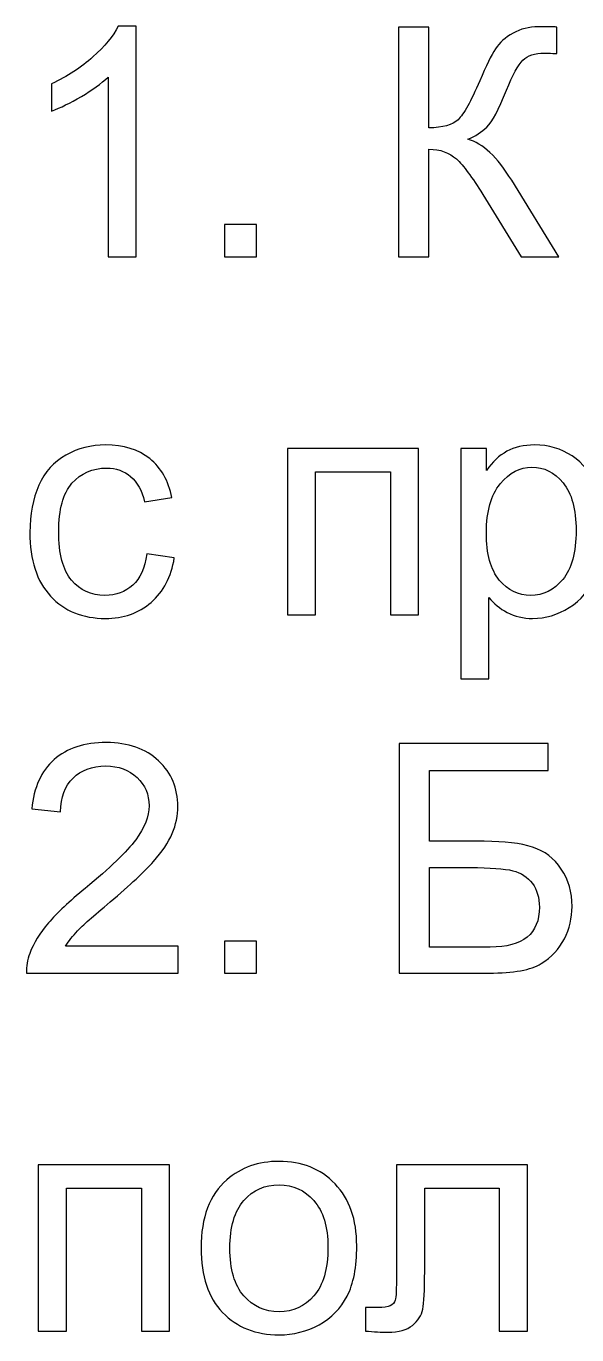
# Model space of a CAD drawing. Header units: centimetres. Extents: x 259 to 610, y 357 to 1252.
# Drawn here: x 290.13 to 296.19, y 1033.21 to 1047.61 of the extents above; entities that cross this region are included whole.
import ezdxf

# ---------------------------------------------------------------- set-up
doc = ezdxf.new("R2010")
doc.units = ezdxf.units.CM
doc.header["$MEASUREMENT"] = 0
doc.layers.add('layer 1', color=7, linetype='Continuous')

msp = doc.modelspace()

# ---------------------------------------------------------------- linework, layer by layer
at = {"layer": 'layer 1', "color": 250}
for points, knots in [([(291.34162, 1045.07559), (291.34162, 1045.07559), (291.03118, 1045.07559), (291.03118, 1045.07559), (291.03118, 1045.07559), (291.03118, 1045.07559), (291.03118, 1047.05232), (291.03118, 1047.05232), (291.03118, 1047.05232), (290.95651, 1046.98059), (290.85832, 1046.90944), (290.7372, 1046.8383), (290.7372, 1046.8383), (290.61608, 1046.76716), (290.50671, 1046.71365), (290.41029, 1046.67837), (290.41029, 1046.67837), (290.41029, 1046.67837), (290.41029, 1046.97823), (290.41029, 1046.97823), (290.41029, 1046.97823), (290.58374, 1047.05937), (290.73543, 1047.15815), (290.86537, 1047.27457), (290.86537, 1047.27457), (290.99531, 1047.3904), (291.08762, 1047.5027), (291.14171, 1047.61206), (291.14171, 1047.61206), (291.14171, 1047.61206), (291.34162, 1047.61206), (291.34162, 1047.61206), (291.34162, 1047.61206), (291.34162, 1047.61206), (291.34162, 1045.07559), (291.34162, 1045.07559)], [0, 0, 0, 0, 0.1, 0.1, 0.1, 0.1, 0.2, 0.2, 0.2, 0.2, 0.3, 0.3, 0.3, 0.3, 0.4, 0.4, 0.4, 0.4, 0.5, 0.5, 0.5, 0.5, 0.6, 0.6, 0.6, 0.6, 0.7, 0.7, 0.7, 0.7, 0.8, 0.8, 0.8, 0.8, 1, 1, 1, 1]), ([(294.23027, 1047.60147), (294.23027, 1047.60147), (294.56541, 1047.60147), (294.56541, 1047.60147), (294.56541, 1047.60147), (294.56541, 1047.60147), (294.56541, 1046.49375), (294.56541, 1046.49375), (294.56541, 1046.49375), (294.71769, 1046.49375), (294.82529, 1046.52374), (294.88703, 1046.58312), (294.88703, 1046.58312), (294.94935, 1046.64251), (295.02814, 1046.78479), (295.12456, 1047.01057), (295.12456, 1047.01057), (295.19453, 1047.17696), (295.25215, 1047.29397), (295.29801, 1047.36217), (295.29801, 1047.36217), (295.34329, 1047.43096), (295.40796, 1047.48858), (295.49204, 1047.53503), (295.49204, 1047.53503), (295.57553, 1047.58148), (295.66843, 1047.605), (295.76956, 1047.605), (295.76956, 1047.605), (295.89832, 1047.605), (295.96594, 1047.60383), (295.97299, 1047.60147), (295.97299, 1047.60147), (295.97299, 1047.60147), (295.97299, 1047.3122), (295.97299, 1047.3122), (295.97299, 1047.3122), (295.96123, 1047.3122), (295.93889, 1047.31278), (295.90596, 1047.31396), (295.90596, 1047.31396), (295.86892, 1047.31514), (295.84658, 1047.31572), (295.83835, 1047.31572), (295.83835, 1047.31572), (295.73193, 1047.31572), (295.65255, 1047.28985), (295.60081, 1047.23811), (295.60081, 1047.23811), (295.5479, 1047.18637), (295.48792, 1047.07584), (295.41972, 1046.90709), (295.41972, 1046.90709), (295.33505, 1046.69307), (295.26332, 1046.55784), (295.20453, 1046.50198), (295.20453, 1046.50198), (295.14632, 1046.44672), (295.07576, 1046.40203), (294.99462, 1046.36852), (294.99462, 1046.36852), (295.15749, 1046.32383), (295.31859, 1046.17273), (295.47734, 1045.91638), (295.47734, 1045.91638), (295.47734, 1045.91638), (295.99769, 1045.07559), (295.99769, 1045.07559), (295.99769, 1045.07559), (295.99769, 1045.07559), (295.58259, 1045.07559), (295.58259, 1045.07559), (295.58259, 1045.07559), (295.58259, 1045.07559), (295.15867, 1045.75998), (295.15867, 1045.75998), (295.15867, 1045.75998), (295.04284, 1045.94989), (294.94582, 1046.08042), (294.86821, 1046.15097), (294.86821, 1046.15097), (294.79001, 1046.22212), (294.68947, 1046.25739), (294.56541, 1046.25739), (294.56541, 1046.25739), (294.56541, 1046.25739), (294.56541, 1045.07559), (294.56541, 1045.07559), (294.56541, 1045.07559), (294.56541, 1045.07559), (294.23027, 1045.07559), (294.23027, 1045.07559), (294.23027, 1045.07559), (294.23027, 1045.07559), (294.23027, 1047.60147), (294.23027, 1047.60147)], [0, 0, 0, 0, 0.04, 0.04, 0.04, 0.04, 0.08, 0.08, 0.08, 0.08, 0.12, 0.12, 0.12, 0.12, 0.16, 0.16, 0.16, 0.16, 0.2, 0.2, 0.2, 0.2, 0.24, 0.24, 0.24, 0.24, 0.28, 0.28, 0.28, 0.28, 0.32, 0.32, 0.32, 0.32, 0.36, 0.36, 0.36, 0.36, 0.4, 0.4, 0.4, 0.4, 0.44, 0.44, 0.44, 0.44, 0.48, 0.48, 0.48, 0.48, 0.52, 0.52, 0.52, 0.52, 0.56, 0.56, 0.56, 0.56, 0.6, 0.6, 0.6, 0.6, 0.64, 0.64, 0.64, 0.64, 0.68, 0.68, 0.68, 0.68, 0.72, 0.72, 0.72, 0.72, 0.76, 0.76, 0.76, 0.76, 0.8, 0.8, 0.8, 0.8, 0.84, 0.84, 0.84, 0.84, 0.88, 0.88, 0.88, 0.88, 0.92, 0.92, 0.92, 0.92, 1, 1, 1, 1]), ([(292.31235, 1045.07559), (292.31235, 1045.07559), (292.31235, 1045.42837), (292.31235, 1045.42837), (292.31235, 1045.42837), (292.31235, 1045.42837), (292.66512, 1045.42837), (292.66512, 1045.42837), (292.66512, 1045.42837), (292.66512, 1045.42837), (292.66512, 1045.07559), (292.66512, 1045.07559), (292.66512, 1045.07559), (292.66512, 1045.07559), (292.31235, 1045.07559), (292.31235, 1045.07559)], [0, 0, 0, 0, 0.2, 0.2, 0.2, 0.2, 0.4, 0.4, 0.4, 0.4, 0.6, 0.6, 0.6, 0.6, 1, 1, 1, 1]), ([(291.45804, 1041.80476), (291.45804, 1041.80476), (291.76143, 1041.76242), (291.76143, 1041.76242), (291.76143, 1041.76242), (291.72791, 1041.5537), (291.64324, 1041.39083), (291.50625, 1041.27265), (291.50625, 1041.27265), (291.36925, 1041.15447), (291.20051, 1041.09567), (291.00119, 1041.09567), (291.00119, 1041.09567), (290.75131, 1041.09567), (290.55022, 1041.1774), (290.39853, 1041.34085), (290.39853, 1041.34085), (290.24625, 1041.50431), (290.1704, 1041.73832), (290.1704, 1042.04288), (290.1704, 1042.04288), (290.1704, 1042.24044), (290.20333, 1042.41271), (290.26859, 1042.56087), (290.26859, 1042.56087), (290.33385, 1042.70845), (290.43322, 1042.81958), (290.56727, 1042.89307), (290.56727, 1042.89307), (290.70074, 1042.96716), (290.84597, 1043.0042), (291.00354, 1043.0042), (291.00354, 1043.0042), (291.20169, 1043.0042), (291.36455, 1042.95422), (291.49037, 1042.85368), (291.49037, 1042.85368), (291.61679, 1042.75314), (291.69793, 1042.61026), (291.7332, 1042.42564), (291.7332, 1042.42564), (291.7332, 1042.42564), (291.43334, 1042.37978), (291.43334, 1042.37978), (291.43334, 1042.37978), (291.40453, 1042.50267), (291.35397, 1042.59498), (291.28047, 1042.6573), (291.28047, 1042.6573), (291.20757, 1042.71904), (291.11937, 1042.7502), (291.01589, 1042.7502), (291.01589, 1042.7502), (290.85949, 1042.7502), (290.73249, 1042.69434), (290.6343, 1042.58263), (290.6343, 1042.58263), (290.5367, 1042.47033), (290.4879, 1042.29394), (290.4879, 1042.0517), (290.4879, 1042.0517), (290.4879, 1041.80593), (290.53494, 1041.62778), (290.62901, 1041.51666), (290.62901, 1041.51666), (290.72367, 1041.40553), (290.84656, 1041.34967), (290.99766, 1041.34967), (290.99766, 1041.34967), (291.11996, 1041.34967), (291.22168, 1041.38672), (291.30281, 1041.46139), (291.30281, 1041.46139), (291.38454, 1041.53547), (291.43628, 1041.65012), (291.45804, 1041.80476)], [0, 0, 0, 0, 0.05, 0.05, 0.05, 0.05, 0.1, 0.1, 0.1, 0.1, 0.15, 0.15, 0.15, 0.15, 0.2, 0.2, 0.2, 0.2, 0.25, 0.25, 0.25, 0.25, 0.3, 0.3, 0.3, 0.3, 0.35, 0.35, 0.35, 0.35, 0.4, 0.4, 0.4, 0.4, 0.45, 0.45, 0.45, 0.45, 0.5, 0.5, 0.5, 0.5, 0.55, 0.55, 0.55, 0.55, 0.6, 0.6, 0.6, 0.6, 0.65, 0.65, 0.65, 0.65, 0.7, 0.7, 0.7, 0.7, 0.75, 0.75, 0.75, 0.75, 0.8, 0.8, 0.8, 0.8, 0.85, 0.85, 0.85, 0.85, 0.9, 0.9, 0.9, 0.9, 1, 1, 1, 1]), ([(293.00613, 1042.96539), (293.00613, 1042.96539), (294.45252, 1042.96539), (294.45252, 1042.96539), (294.45252, 1042.96539), (294.45252, 1042.96539), (294.45252, 1041.13448), (294.45252, 1041.13448), (294.45252, 1041.13448), (294.45252, 1041.13448), (294.14207, 1041.13448), (294.14207, 1041.13448), (294.14207, 1041.13448), (294.14207, 1041.13448), (294.14207, 1042.70787), (294.14207, 1042.70787), (294.14207, 1042.70787), (294.14207, 1042.70787), (293.31658, 1042.70787), (293.31658, 1042.70787), (293.31658, 1042.70787), (293.31658, 1042.70787), (293.31658, 1041.13448), (293.31658, 1041.13448), (293.31658, 1041.13448), (293.31658, 1041.13448), (293.00613, 1041.13448), (293.00613, 1041.13448), (293.00613, 1041.13448), (293.00613, 1041.13448), (293.00613, 1042.96539), (293.00613, 1042.96539)], [0, 0, 0, 0, 0.11111111, 0.11111111, 0.11111111, 0.11111111, 0.22222222, 0.22222222, 0.22222222, 0.22222222, 0.33333333, 0.33333333, 0.33333333, 0.33333333, 0.44444444, 0.44444444, 0.44444444, 0.44444444, 0.55555556, 0.55555556, 0.55555556, 0.55555556, 0.66666667, 0.66666667, 0.66666667, 0.66666667, 0.77777778, 0.77777778, 0.77777778, 0.77777778, 1, 1, 1, 1]), ([(294.91642, 1040.43245), (294.91642, 1040.43245), (294.91642, 1042.96539), (294.91642, 1042.96539), (294.91642, 1042.96539), (294.91642, 1042.96539), (295.19864, 1042.96539), (295.19864, 1042.96539), (295.19864, 1042.96539), (295.19864, 1042.96539), (295.19864, 1042.72492), (295.19864, 1042.72492), (295.19864, 1042.72492), (295.26508, 1042.81781), (295.34034, 1042.88778), (295.42442, 1042.93423), (295.42442, 1042.93423), (295.50791, 1042.98068), (295.60963, 1043.0042), (295.72899, 1043.0042), (295.72899, 1043.0042), (295.88538, 1043.0042), (296.02297, 1042.96422), (296.14232, 1042.88367), (296.14232, 1042.88367), (296.26168, 1042.8037), (296.35164, 1042.69023), (296.41279, 1042.54441), (296.41279, 1042.54441), (296.47335, 1042.39801), (296.50392, 1042.23808), (296.50392, 1042.06346), (296.50392, 1042.06346), (296.50392, 1041.87708), (296.47041, 1041.70892), (296.40338, 1041.55899), (296.40338, 1041.55899), (296.33635, 1041.40965), (296.23875, 1041.29499), (296.11057, 1041.21503), (296.11057, 1041.21503), (295.98299, 1041.13566), (295.84834, 1041.09567), (295.70723, 1041.09567), (295.70723, 1041.09567), (295.60375, 1041.09567), (295.51085, 1041.11743), (295.42913, 1041.16094), (295.42913, 1041.16094), (295.34681, 1041.20445), (295.27978, 1041.25913), (295.22687, 1041.32557), (295.22687, 1041.32557), (295.22687, 1041.32557), (295.22687, 1040.43245), (295.22687, 1040.43245), (295.22687, 1040.43245), (295.22687, 1040.43245), (294.91642, 1040.43245), (294.91642, 1040.43245)], [0, 0, 0, 0, 0.0625, 0.0625, 0.0625, 0.0625, 0.125, 0.125, 0.125, 0.125, 0.1875, 0.1875, 0.1875, 0.1875, 0.25, 0.25, 0.25, 0.25, 0.3125, 0.3125, 0.3125, 0.3125, 0.375, 0.375, 0.375, 0.375, 0.4375, 0.4375, 0.4375, 0.4375, 0.5, 0.5, 0.5, 0.5, 0.5625, 0.5625, 0.5625, 0.5625, 0.625, 0.625, 0.625, 0.625, 0.6875, 0.6875, 0.6875, 0.6875, 0.75, 0.75, 0.75, 0.75, 0.8125, 0.8125, 0.8125, 0.8125, 0.875, 0.875, 0.875, 0.875, 1, 1, 1, 1]), ([(295.19864, 1042.03877), (295.19864, 1041.80417), (295.24627, 1041.63072), (295.34093, 1041.51842), (295.34093, 1041.51842), (295.43618, 1041.40612), (295.55142, 1041.34967), (295.68665, 1041.34967), (295.68665, 1041.34967), (295.82424, 1041.34967), (295.94183, 1041.40788), (296.03943, 1041.5243), (296.03943, 1041.5243), (296.13762, 1041.64071), (296.18642, 1041.82063), (296.18642, 1042.06464), (296.18642, 1042.06464), (296.18642, 1042.29747), (296.1388, 1042.4715), (296.04296, 1042.58733), (296.04296, 1042.58733), (295.94712, 1042.70316), (295.83306, 1042.76078), (295.70018, 1042.76078), (295.70018, 1042.76078), (295.56847, 1042.76078), (295.45206, 1042.69905), (295.35093, 1042.57616), (295.35093, 1042.57616), (295.24921, 1042.45269), (295.19864, 1042.27395), (295.19864, 1042.03877)], [0, 0, 0, 0, 0.11111111, 0.11111111, 0.11111111, 0.11111111, 0.22222222, 0.22222222, 0.22222222, 0.22222222, 0.33333333, 0.33333333, 0.33333333, 0.33333333, 0.44444444, 0.44444444, 0.44444444, 0.44444444, 0.55555556, 0.55555556, 0.55555556, 0.55555556, 0.66666667, 0.66666667, 0.66666667, 0.66666667, 0.77777778, 0.77777778, 0.77777778, 0.77777778, 1, 1, 1, 1]), ([(291.80376, 1037.4897), (291.80376, 1037.4897), (291.80376, 1037.19337), (291.80376, 1037.19337), (291.80376, 1037.19337), (291.80376, 1037.19337), (290.1316, 1037.19337), (290.1316, 1037.19337), (290.1316, 1037.19337), (290.12924, 1037.26804), (290.14159, 1037.33977), (290.16805, 1037.40915), (290.16805, 1037.40915), (290.21097, 1037.52263), (290.27976, 1037.63493), (290.37442, 1037.74488), (290.37442, 1037.74488), (290.46909, 1037.85483), (290.60432, 1037.98183), (290.78012, 1038.12588), (290.78012, 1038.12588), (291.05352, 1038.35107), (291.23932, 1038.52922), (291.33633, 1038.66092), (291.33633, 1038.66092), (291.43393, 1038.79263), (291.48273, 1038.91727), (291.48273, 1039.03487), (291.48273, 1039.03487), (291.48273, 1039.15775), (291.43863, 1039.26123), (291.35044, 1039.3459), (291.35044, 1039.3459), (291.26225, 1039.42998), (291.14701, 1039.47231), (291.00531, 1039.47231), (291.00531, 1039.47231), (290.85538, 1039.47231), (290.73543, 1039.42762), (290.64547, 1039.33825), (290.64547, 1039.33825), (290.55552, 1039.24947), (290.51024, 1039.126), (290.50907, 1038.96784), (290.50907, 1038.96784), (290.50907, 1038.96784), (290.19157, 1038.99959), (290.19157, 1038.99959), (290.19157, 1038.99959), (290.21332, 1039.23712), (290.29564, 1039.41822), (290.43792, 1039.54286), (290.43792, 1039.54286), (290.5808, 1039.66751), (290.77189, 1039.72984), (291.01236, 1039.72984), (291.01236, 1039.72984), (291.2546, 1039.72984), (291.44687, 1039.66281), (291.58798, 1039.52817), (291.58798, 1039.52817), (291.72968, 1039.39352), (291.80023, 1039.22654), (291.80023, 1039.02781), (291.80023, 1039.02781), (291.80023, 1038.92668), (291.77965, 1038.82732), (291.73791, 1038.72971), (291.73791, 1038.72971), (291.69675, 1038.63152), (291.62796, 1038.52863), (291.53212, 1038.42045), (291.53212, 1038.42045), (291.43569, 1038.31285), (291.27636, 1038.16409), (291.05411, 1037.97595), (291.05411, 1037.97595), (290.86772, 1037.81955), (290.74778, 1037.71372), (290.69486, 1037.65786), (290.69486, 1037.65786), (290.64195, 1037.602), (290.59844, 1037.54615), (290.56375, 1037.4897), (290.56375, 1037.4897), (290.56375, 1037.4897), (291.80376, 1037.4897), (291.80376, 1037.4897)], [0, 0, 0, 0, 0.04347826, 0.04347826, 0.04347826, 0.04347826, 0.08695652, 0.08695652, 0.08695652, 0.08695652, 0.13043478, 0.13043478, 0.13043478, 0.13043478, 0.17391304, 0.17391304, 0.17391304, 0.17391304, 0.2173913, 0.2173913, 0.2173913, 0.2173913, 0.26086957, 0.26086957, 0.26086957, 0.26086957, 0.30434783, 0.30434783, 0.30434783, 0.30434783, 0.34782609, 0.34782609, 0.34782609, 0.34782609, 0.39130435, 0.39130435, 0.39130435, 0.39130435, 0.43478261, 0.43478261, 0.43478261, 0.43478261, 0.47826087, 0.47826087, 0.47826087, 0.47826087, 0.52173913, 0.52173913, 0.52173913, 0.52173913, 0.56521739, 0.56521739, 0.56521739, 0.56521739, 0.60869565, 0.60869565, 0.60869565, 0.60869565, 0.65217391, 0.65217391, 0.65217391, 0.65217391, 0.69565217, 0.69565217, 0.69565217, 0.69565217, 0.73913043, 0.73913043, 0.73913043, 0.73913043, 0.7826087, 0.7826087, 0.7826087, 0.7826087, 0.82608696, 0.82608696, 0.82608696, 0.82608696, 0.86956522, 0.86956522, 0.86956522, 0.86956522, 0.91304348, 0.91304348, 0.91304348, 0.91304348, 1, 1, 1, 1]), ([(294.23733, 1039.71925), (294.23733, 1039.71925), (295.87774, 1039.71925), (295.87774, 1039.71925), (295.87774, 1039.71925), (295.87774, 1039.71925), (295.87774, 1039.42292), (295.87774, 1039.42292), (295.87774, 1039.42292), (295.87774, 1039.42292), (294.57247, 1039.42292), (294.57247, 1039.42292), (294.57247, 1039.42292), (294.57247, 1039.42292), (294.57247, 1038.64328), (294.57247, 1038.64328), (294.57247, 1038.64328), (294.57247, 1038.64328), (295.17572, 1038.64328), (295.17572, 1038.64328), (295.17572, 1038.64328), (295.39855, 1038.64328), (295.57553, 1038.62212), (295.70723, 1038.5792), (295.70723, 1038.5792), (295.83894, 1038.53686), (295.94418, 1038.4569), (296.02356, 1038.33872), (296.02356, 1038.33872), (296.10293, 1038.22113), (296.14233, 1038.08413), (296.14233, 1037.92773), (296.14233, 1037.92773), (296.14233, 1037.80015), (296.1141, 1037.68079), (296.05707, 1037.57025), (296.05707, 1037.57025), (296.00004, 1037.45913), (295.91537, 1037.36858), (295.80248, 1037.29862), (295.80248, 1037.29862), (295.69018, 1037.22865), (295.49792, 1037.19337), (295.22687, 1037.19337), (295.22687, 1037.19337), (295.22687, 1037.19337), (294.23733, 1037.19337), (294.23733, 1037.19337), (294.23733, 1037.19337), (294.23733, 1037.19337), (294.23733, 1039.71925), (294.23733, 1039.71925)], [0, 0, 0, 0, 0.07142857, 0.07142857, 0.07142857, 0.07142857, 0.14285714, 0.14285714, 0.14285714, 0.14285714, 0.21428571, 0.21428571, 0.21428571, 0.21428571, 0.28571429, 0.28571429, 0.28571429, 0.28571429, 0.35714286, 0.35714286, 0.35714286, 0.35714286, 0.42857143, 0.42857143, 0.42857143, 0.42857143, 0.5, 0.5, 0.5, 0.5, 0.57142857, 0.57142857, 0.57142857, 0.57142857, 0.64285714, 0.64285714, 0.64285714, 0.64285714, 0.71428571, 0.71428571, 0.71428571, 0.71428571, 0.78571429, 0.78571429, 0.78571429, 0.78571429, 0.85714286, 0.85714286, 0.85714286, 0.85714286, 1, 1, 1, 1]), ([(294.57247, 1037.47912), (294.57247, 1037.47912), (295.24098, 1037.47912), (295.24098, 1037.47912), (295.24098, 1037.47912), (295.42148, 1037.47912), (295.55672, 1037.51557), (295.64726, 1037.58907), (295.64726, 1037.58907), (295.73722, 1037.66256), (295.78249, 1037.77251), (295.78249, 1037.91891), (295.78249, 1037.91891), (295.78249, 1038.02357), (295.75662, 1038.11059), (295.70488, 1038.18056), (295.70488, 1038.18056), (295.65314, 1038.25053), (295.58141, 1038.29697), (295.48969, 1038.3199), (295.48969, 1038.3199), (295.39738, 1038.34284), (295.24039, 1038.35401), (295.01873, 1038.35401), (295.01873, 1038.35401), (295.01873, 1038.35401), (294.57247, 1038.35401), (294.57247, 1038.35401), (294.57247, 1038.35401), (294.57247, 1038.35401), (294.57247, 1037.47912), (294.57247, 1037.47912)], [0, 0, 0, 0, 0.11111111, 0.11111111, 0.11111111, 0.11111111, 0.22222222, 0.22222222, 0.22222222, 0.22222222, 0.33333333, 0.33333333, 0.33333333, 0.33333333, 0.44444444, 0.44444444, 0.44444444, 0.44444444, 0.55555556, 0.55555556, 0.55555556, 0.55555556, 0.66666667, 0.66666667, 0.66666667, 0.66666667, 0.77777778, 0.77777778, 0.77777778, 0.77777778, 1, 1, 1, 1]), ([(292.31235, 1037.19337), (292.31235, 1037.19337), (292.31235, 1037.54615), (292.31235, 1037.54615), (292.31235, 1037.54615), (292.31235, 1037.54615), (292.66512, 1037.54615), (292.66512, 1037.54615), (292.66512, 1037.54615), (292.66512, 1037.54615), (292.66512, 1037.19337), (292.66512, 1037.19337), (292.66512, 1037.19337), (292.66512, 1037.19337), (292.31235, 1037.19337), (292.31235, 1037.19337)], [0, 0, 0, 0, 0.2, 0.2, 0.2, 0.2, 0.4, 0.4, 0.4, 0.4, 0.6, 0.6, 0.6, 0.6, 1, 1, 1, 1]), ([(292.056, 1034.16772), (292.056, 1034.50579), (292.15007, 1034.75627), (292.33881, 1034.91913), (292.33881, 1034.91913), (292.49579, 1035.05436), (292.68806, 1035.12198), (292.91442, 1035.12198), (292.91442, 1035.12198), (293.16548, 1035.12198), (293.37127, 1035.03966), (293.53119, 1034.87503), (293.53119, 1034.87503), (293.69053, 1034.71099), (293.77049, 1034.48345), (293.77049, 1034.19359), (293.77049, 1034.19359), (293.77049, 1033.9584), (293.73521, 1033.77378), (293.66466, 1033.63914), (293.66466, 1033.63914), (293.5941, 1033.5045), (293.49121, 1033.39984), (293.35598, 1033.32517), (293.35598, 1033.32517), (293.22134, 1033.2505), (293.07376, 1033.21345), (292.91442, 1033.21345), (292.91442, 1033.21345), (292.65807, 1033.21345), (292.45111, 1033.29518), (292.29294, 1033.45922), (292.29294, 1033.45922), (292.13478, 1033.62326), (292.056, 1033.85962), (292.056, 1034.16772)], [0, 0, 0, 0, 0.1, 0.1, 0.1, 0.1, 0.2, 0.2, 0.2, 0.2, 0.3, 0.3, 0.3, 0.3, 0.4, 0.4, 0.4, 0.4, 0.5, 0.5, 0.5, 0.5, 0.6, 0.6, 0.6, 0.6, 0.7, 0.7, 0.7, 0.7, 0.8, 0.8, 0.8, 0.8, 1, 1, 1, 1]), ([(290.26212, 1035.08317), (290.26212, 1035.08317), (291.70851, 1035.08317), (291.70851, 1035.08317), (291.70851, 1035.08317), (291.70851, 1035.08317), (291.70851, 1033.25226), (291.70851, 1033.25226), (291.70851, 1033.25226), (291.70851, 1033.25226), (291.39806, 1033.25226), (291.39806, 1033.25226), (291.39806, 1033.25226), (291.39806, 1033.25226), (291.39806, 1034.82565), (291.39806, 1034.82565), (291.39806, 1034.82565), (291.39806, 1034.82565), (290.57257, 1034.82565), (290.57257, 1034.82565), (290.57257, 1034.82565), (290.57257, 1034.82565), (290.57257, 1033.25226), (290.57257, 1033.25226), (290.57257, 1033.25226), (290.57257, 1033.25226), (290.26212, 1033.25226), (290.26212, 1033.25226), (290.26212, 1033.25226), (290.26212, 1033.25226), (290.26212, 1035.08317), (290.26212, 1035.08317)], [0, 0, 0, 0, 0.11111111, 0.11111111, 0.11111111, 0.11111111, 0.22222222, 0.22222222, 0.22222222, 0.22222222, 0.33333333, 0.33333333, 0.33333333, 0.33333333, 0.44444444, 0.44444444, 0.44444444, 0.44444444, 0.55555556, 0.55555556, 0.55555556, 0.55555556, 0.66666667, 0.66666667, 0.66666667, 0.66666667, 0.77777778, 0.77777778, 0.77777778, 0.77777778, 1, 1, 1, 1]), ([(294.20853, 1035.08317), (294.20853, 1035.08317), (295.65138, 1035.08317), (295.65138, 1035.08317), (295.65138, 1035.08317), (295.65138, 1035.08317), (295.65138, 1033.25402), (295.65138, 1033.25402), (295.65138, 1033.25402), (295.65138, 1033.25402), (295.34094, 1033.25402), (295.34094, 1033.25402), (295.34094, 1033.25402), (295.34094, 1033.25402), (295.34094, 1034.82565), (295.34094, 1034.82565), (295.34094, 1034.82565), (295.34094, 1034.82565), (294.51897, 1034.82565), (294.51897, 1034.82565), (294.51897, 1034.82565), (294.51897, 1034.82565), (294.51897, 1033.91489), (294.51897, 1033.91489), (294.51897, 1033.91489), (294.51897, 1033.70264), (294.51192, 1033.5627), (294.49839, 1033.4945), (294.49839, 1033.4945), (294.48428, 1033.42688), (294.44665, 1033.36809), (294.38492, 1033.31752), (294.38492, 1033.31752), (294.32259, 1033.26696), (294.23322, 1033.24168), (294.11622, 1033.24168), (294.11622, 1033.24168), (294.0439, 1033.24168), (293.96041, 1033.24638), (293.86633, 1033.2552), (293.86633, 1033.2552), (293.86633, 1033.2552), (293.86633, 1033.51331), (293.86633, 1033.51331), (293.86633, 1033.51331), (293.86633, 1033.51331), (294.00215, 1033.51331), (294.00215, 1033.51331), (294.00215, 1033.51331), (294.06624, 1033.51331), (294.1121, 1033.51978), (294.13974, 1033.53331), (294.13974, 1033.53331), (294.16737, 1033.54624), (294.1856, 1033.56741), (294.195, 1033.59622), (294.195, 1033.59622), (294.20382, 1033.62503), (294.20853, 1033.71851), (294.20853, 1033.87668), (294.20853, 1033.87668), (294.20853, 1033.87668), (294.20853, 1035.08317), (294.20853, 1035.08317)], [0, 0, 0, 0, 0.05882353, 0.05882353, 0.05882353, 0.05882353, 0.11764706, 0.11764706, 0.11764706, 0.11764706, 0.17647059, 0.17647059, 0.17647059, 0.17647059, 0.23529412, 0.23529412, 0.23529412, 0.23529412, 0.29411765, 0.29411765, 0.29411765, 0.29411765, 0.35294118, 0.35294118, 0.35294118, 0.35294118, 0.41176471, 0.41176471, 0.41176471, 0.41176471, 0.47058824, 0.47058824, 0.47058824, 0.47058824, 0.52941176, 0.52941176, 0.52941176, 0.52941176, 0.58823529, 0.58823529, 0.58823529, 0.58823529, 0.64705882, 0.64705882, 0.64705882, 0.64705882, 0.70588235, 0.70588235, 0.70588235, 0.70588235, 0.76470588, 0.76470588, 0.76470588, 0.76470588, 0.82352941, 0.82352941, 0.82352941, 0.82352941, 0.88235294, 0.88235294, 0.88235294, 0.88235294, 1, 1, 1, 1]), ([(292.3735, 1034.16713), (292.3735, 1033.93312), (292.42465, 1033.75791), (292.52695, 1033.64208), (292.52695, 1033.64208), (292.62985, 1033.52566), (292.75861, 1033.46745), (292.91442, 1033.46745), (292.91442, 1033.46745), (293.06847, 1033.46745), (293.19664, 1033.52566), (293.29954, 1033.64267), (293.29954, 1033.64267), (293.40184, 1033.75967), (293.45299, 1033.93782), (293.45299, 1034.17712), (293.45299, 1034.17712), (293.45299, 1034.4029), (293.40125, 1034.574), (293.29836, 1034.68983), (293.29836, 1034.68983), (293.19547, 1034.80624), (293.06729, 1034.86445), (292.91442, 1034.86445), (292.91442, 1034.86445), (292.75861, 1034.86445), (292.62985, 1034.80683), (292.52695, 1034.691), (292.52695, 1034.691), (292.42465, 1034.57517), (292.3735, 1034.40055), (292.3735, 1034.16713)], [0, 0, 0, 0, 0.11111111, 0.11111111, 0.11111111, 0.11111111, 0.22222222, 0.22222222, 0.22222222, 0.22222222, 0.33333333, 0.33333333, 0.33333333, 0.33333333, 0.44444444, 0.44444444, 0.44444444, 0.44444444, 0.55555556, 0.55555556, 0.55555556, 0.55555556, 0.66666667, 0.66666667, 0.66666667, 0.66666667, 0.77777778, 0.77777778, 0.77777778, 0.77777778, 1, 1, 1, 1])]:
    msp.add_open_spline(points, degree=3, knots=knots, dxfattribs=at)

doc.saveas('drawing.dxf')
